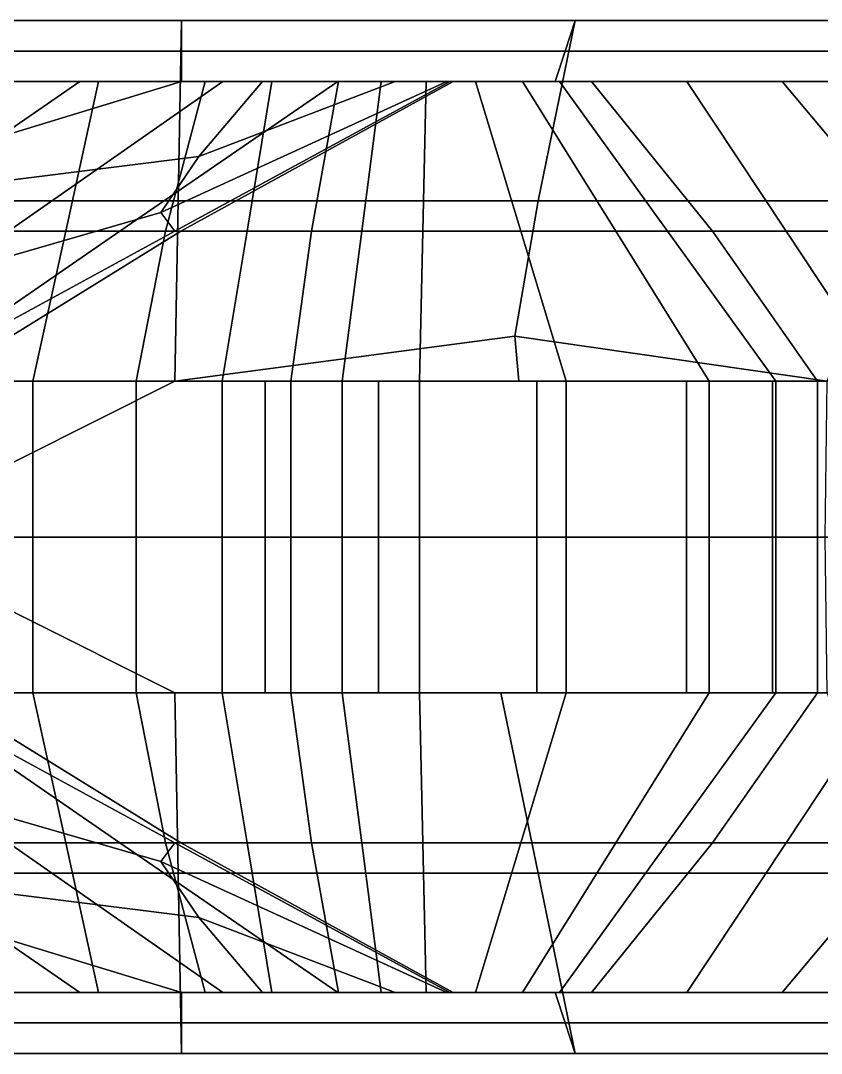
# Model space of a CAD drawing. Extents: x -4.9 to 4.89, y -0.62 to 0.62.
# Drawn here: x -3.3516 to -3.1092, y -0.1563 to 0.1563 of the extents above; entities that cross this region are included whole.
import ezdxf

# ---------------------------------------------------------------- set-up
doc = ezdxf.new("R2010")
doc.units = 0

msp = doc.modelspace()

# ---------------------------------------------------------------- linework, layer by layer
for points in [[(-3.70853, 0.10176, 0.53199), (-3.30396, 0.10176, 0.53272), (-3.30292, 0.15632, 0.46576), (-3.70811, 0.15632, 0.46576)], [(-3.70811, 0.14711, 0.45818), (-3.70811, 0.15632, 0.46576), (-3.30292, 0.15632, 0.46576), (-3.30292, 0.14711, 0.45818)], [(-3.19499, 0.10176, 0.5409), (-3.18377, 0.15632, 0.46666), (-3.30292, 0.15632, 0.46576), (-3.30396, 0.10176, 0.53272)], [(-3.18678, 0.14711, 0.45908), (-3.30292, 0.14711, 0.45818), (-3.30292, 0.15632, 0.46576), (-3.18377, 0.15632, 0.46666)], [(-3.19499, 0.10176, 0.5409), (-3.08603, 0.10176, 0.54908), (-3.06461, 0.15632, 0.46756), (-3.18377, 0.15632, 0.46666)], [(-3.18678, 0.14711, 0.45908), (-3.18377, 0.15632, 0.46666), (-3.06461, 0.15632, 0.46756), (-3.07065, 0.14711, 0.45998)], [(-3.70811, 0.14711, 0.45818), (-3.30292, 0.14711, 0.45818), (-3.30292, 0.1379, 0.4506), (-3.70811, 0.1379, 0.4506)], [(-3.18678, 0.14711, 0.45908), (-3.1898, 0.1379, 0.4515), (-3.30292, 0.1379, 0.4506), (-3.30292, 0.14711, 0.45818)], [(-3.18678, 0.14711, 0.45908), (-3.07065, 0.14711, 0.45998), (-3.07668, 0.1379, 0.4524), (-3.1898, 0.1379, 0.4515)], [(-3.71983, 0.09255, 0.34783), (-3.70811, 0.1379, 0.40306), (-3.30292, 0.1379, 0.40306), (-3.43295, 0.09822, 0.35081)], [(-3.70811, 0.1379, 0.42683), (-3.70811, 0.1379, 0.4506), (-3.30292, 0.1379, 0.4506), (-3.30292, 0.1379, 0.42683)], [(-3.70811, 0.1379, 0.42683), (-3.30292, 0.1379, 0.42683), (-3.30292, 0.1379, 0.40306), (-3.70811, 0.1379, 0.40306)], [(-3.39947, 0.09255, 0.02578), (-3.33369, 0.1379, 0.03233), (-3.37694, 0.1379, -0.05973), (-3.44778, 0.09255, -0.06015)], [(-3.29771, 0.11522, 0.35974), (-3.43295, 0.09822, 0.35081), (-3.30292, 0.1379, 0.40306), (-3.27843, 0.1379, 0.39878)], [(-3.39947, 0.09255, 0.02578), (-3.35534, 0.09255, 0.11492), (-3.29045, 0.1379, 0.12439), (-3.33369, 0.1379, 0.03233)], [(-3.28856, 0.1379, -0.26046), (-3.36865, 0.1379, -0.18673), (-3.37694, 0.1379, -0.05973), (-3.24904, 0.1379, -0.15795)], [(-3.1932, 0.1379, -0.04752), (-3.24904, 0.1379, -0.15795), (-3.37694, 0.1379, -0.05973), (-3.33369, 0.1379, 0.03233)], [(-3.33801, 0.09255, -0.38778), (-3.37383, 0.09255, -0.3458), (-3.36036, 0.1379, -0.31372), (-3.32807, 0.1379, -0.36297)], [(-3.28856, 0.1379, -0.26046), (-3.32807, 0.1379, -0.36297), (-3.36036, 0.1379, -0.31372), (-3.36865, 0.1379, -0.18673)], [(-3.32157, 0.09255, 0.19038), (-3.25558, 0.1379, 0.20948), (-3.29045, 0.1379, 0.12439), (-3.35534, 0.09255, 0.11492)], [(-3.33801, 0.09255, -0.38778), (-3.32807, 0.1379, -0.36297), (-3.29578, 0.1379, -0.41221), (-3.30774, 0.09255, -0.4346)], [(-3.1932, 0.1379, -0.04752), (-3.33369, 0.1379, 0.03233), (-3.29045, 0.1379, 0.12439), (-3.13737, 0.1379, 0.0629)], [(-3.28856, 0.1379, -0.26046), (-3.20846, 0.1379, -0.33418), (-3.29578, 0.1379, -0.41221), (-3.32807, 0.1379, -0.36297)], [(-3.32157, 0.09255, 0.19038), (-3.30312, 0.09255, 0.24956), (-3.22071, 0.1379, 0.29457), (-3.25558, 0.1379, 0.20948)], [(-3.30498, 0.09255, 0.28986), (-3.30917, 0.09822, 0.32275), (-3.22264, 0.1379, 0.34882), (-3.22168, 0.1379, 0.3217)], [(-3.29771, 0.11522, 0.35974), (-3.23829, 0.1379, 0.37165), (-3.22264, 0.1379, 0.34882), (-3.30917, 0.09822, 0.32275)], [(-3.28311, 0.09255, -0.48143), (-3.30774, 0.09255, -0.4346), (-3.29578, 0.1379, -0.41221), (-3.2756, 0.1379, -0.44773)], [(-3.30498, 0.09255, 0.28986), (-3.22168, 0.1379, 0.3217), (-3.22071, 0.1379, 0.29457), (-3.30312, 0.09255, 0.24956)], [(-3.23412, 0.1379, 0.42514), (-3.27843, 0.1379, 0.39878), (-3.30292, 0.1379, 0.40306), (-3.30292, 0.1379, 0.42683)], [(-3.23412, 0.1379, 0.42514), (-3.30292, 0.1379, 0.42683), (-3.30292, 0.1379, 0.4506), (-3.1898, 0.1379, 0.4515)], [(-3.29771, 0.11522, 0.35974), (-3.27843, 0.1379, 0.39878), (-3.25394, 0.1379, 0.39449), (-3.23829, 0.1379, 0.37165)], [(-3.21278, 0.1379, -0.40246), (-3.2756, 0.1379, -0.44773), (-3.29578, 0.1379, -0.41221), (-3.20846, 0.1379, -0.33418)], [(-3.07411, 0.1379, 0.17098), (-3.0982, 0.1379, 0.11481), (-3.29045, 0.1379, 0.12439), (-3.25558, 0.1379, 0.20948)], [(-3.06023, 0.1379, 0.07701), (-3.13737, 0.1379, 0.0629), (-3.29045, 0.1379, 0.12439), (-3.0982, 0.1379, 0.11481)], [(-3.28856, 0.1379, -0.26046), (-3.24904, 0.1379, -0.15795), (-3.12114, 0.1379, -0.25616), (-3.20846, 0.1379, -0.33418)], [(-3.28311, 0.09255, -0.48143), (-3.2756, 0.1379, -0.44773), (-3.25542, 0.1379, -0.48325), (-3.26354, 0.09255, -0.51843)], [(-3.23412, 0.1379, 0.42514), (-3.16531, 0.1379, 0.42344), (-3.25394, 0.1379, 0.39449), (-3.27843, 0.1379, 0.39878)], [(-3.21278, 0.1379, -0.40246), (-3.2171, 0.1379, -0.47073), (-3.25542, 0.1379, -0.48325), (-3.2756, 0.1379, -0.44773)], [(-3.24839, 0.09255, -0.53579), (-3.26354, 0.09255, -0.51843), (-3.25542, 0.1379, -0.48325), (-3.24249, 0.1379, -0.49079)], [(-3.07411, 0.1379, 0.17098), (-3.25558, 0.1379, 0.20948), (-3.22071, 0.1379, 0.29457), (-3.05001, 0.1379, 0.22715)], [(-3.21551, 0.1379, -0.48172), (-3.24249, 0.1379, -0.49079), (-3.25542, 0.1379, -0.48325), (-3.2171, 0.1379, -0.47073)], [(-3.14876, 0.1379, 0.39815), (-3.23829, 0.1379, 0.37165), (-3.25394, 0.1379, 0.39449), (-3.16531, 0.1379, 0.42344)], [(-3.1932, 0.1379, -0.04752), (-3.05271, 0.1379, -0.12738), (-3.12114, 0.1379, -0.25616), (-3.24904, 0.1379, -0.15795)], [(-3.24839, 0.09255, -0.53579), (-3.24249, 0.1379, -0.49079), (-3.22889, 0.1379, -0.49504), (-3.22988, 0.09255, -0.53858)], [(-3.21551, 0.1379, -0.48172), (-3.21391, 0.1379, -0.4927), (-3.22889, 0.1379, -0.49504), (-3.24249, 0.1379, -0.49079)], [(-3.14876, 0.1379, 0.39815), (-3.13221, 0.1379, 0.37287), (-3.22264, 0.1379, 0.34882), (-3.23829, 0.1379, 0.37165)], [(-3.23412, 0.1379, 0.42514), (-3.1898, 0.1379, 0.4515), (-3.07668, 0.1379, 0.4524), (-3.16531, 0.1379, 0.42344)], [(-3.20019, 0.09255, -0.53188), (-3.22988, 0.09255, -0.53858), (-3.22889, 0.1379, -0.49504), (-3.21391, 0.1379, -0.4927)], [(-3.05777, 0.1379, 0.27266), (-3.22168, 0.1379, 0.3217), (-3.22264, 0.1379, 0.34882), (-3.06552, 0.1379, 0.31818)], [(-3.02388, 0.1379, 0.35832), (-3.06552, 0.1379, 0.31818), (-3.22264, 0.1379, 0.34882), (-3.13221, 0.1379, 0.37287)], [(-3.05777, 0.1379, 0.27266), (-3.05001, 0.1379, 0.22715), (-3.22071, 0.1379, 0.29457), (-3.22168, 0.1379, 0.3217)], [(-3.21551, 0.1379, -0.48172), (-3.2171, 0.1379, -0.47073), (-3.17879, 0.1379, -0.45822), (-3.18852, 0.1379, -0.47264)], [(-3.21278, 0.1379, -0.40246), (-3.14996, 0.1379, -0.35719), (-3.17879, 0.1379, -0.45822), (-3.2171, 0.1379, -0.47073)], [(-3.21551, 0.1379, -0.48172), (-3.18852, 0.1379, -0.47264), (-3.19974, 0.1379, -0.48487), (-3.21391, 0.1379, -0.4927)], [(-3.20019, 0.09255, -0.53188), (-3.21391, 0.1379, -0.4927), (-3.19974, 0.1379, -0.48487), (-3.17144, 0.09255, -0.51926)], [(-3.21278, 0.1379, -0.40246), (-3.20846, 0.1379, -0.33418), (-3.12114, 0.1379, -0.25616), (-3.14996, 0.1379, -0.35719)], [(-3.15576, 0.09255, -0.50428), (-3.17144, 0.09255, -0.51926), (-3.19974, 0.1379, -0.48487), (-3.18852, 0.1379, -0.47264)], [(-3.1932, 0.1379, -0.04752), (-3.13737, 0.1379, 0.0629), (-2.98429, 0.1379, 0.0014), (-3.05271, 0.1379, -0.12738)], [(-3.15576, 0.09255, -0.50428), (-3.18852, 0.1379, -0.47264), (-3.17879, 0.1379, -0.45822), (-3.14221, 0.09255, -0.46499)], [(-3.11989, 0.09255, -0.37945), (-3.14221, 0.09255, -0.46499), (-3.17879, 0.1379, -0.45822), (-3.14996, 0.1379, -0.35719)], [(-3.14876, 0.1379, 0.39815), (-3.16531, 0.1379, 0.42344), (-3.07668, 0.1379, 0.4524), (-3.05923, 0.1379, 0.42466)], [(-3.11989, 0.09255, -0.37945), (-3.14996, 0.1379, -0.35719), (-3.12114, 0.1379, -0.25616), (-3.08309, 0.09255, -0.26541)], [(-3.14876, 0.1379, 0.39815), (-3.05923, 0.1379, 0.42466), (-3.04177, 0.1379, 0.39691), (-3.13221, 0.1379, 0.37287)], [(-3.06023, 0.1379, 0.07701), (-2.94512, 0.1379, 0.05332), (-2.98429, 0.1379, 0.0014), (-3.13737, 0.1379, 0.0629)], [(-3.02388, 0.1379, 0.35832), (-3.13221, 0.1379, 0.37287), (-3.04177, 0.1379, 0.39691), (-2.98223, 0.1379, 0.39847)], [(-3.02611, 0.09255, -0.14067), (-3.08309, 0.09255, -0.26541), (-3.12114, 0.1379, -0.25616), (-3.05271, 0.1379, -0.12738)], [(-3.29771, 0.11522, 0.35974), (-3.30917, 0.09822, 0.32275), (-3.48563, 0.0472, 0.28395), (-3.43295, 0.09822, 0.35081)], [(-3.70853, 0.10176, 0.53199), (-3.70894, 0.0472, 0.59822), (-3.305, 0.0472, 0.59967), (-3.30396, 0.10176, 0.53272)], [(-3.19499, 0.10176, 0.5409), (-3.30396, 0.10176, 0.53272), (-3.305, 0.0472, 0.59967), (-3.20206, 0.06084, 0.60048)], [(-3.19499, 0.10176, 0.5409), (-3.20206, 0.06084, 0.60048), (-3.10744, 0.0472, 0.6306), (-3.08603, 0.10176, 0.54908)], [(-3.30498, 0.09255, 0.28986), (-3.38829, 0.0472, 0.25802), (-3.48563, 0.0472, 0.28395), (-3.30917, 0.09822, 0.32275)], [(-3.32157, 0.09255, 0.19038), (-3.35534, 0.09255, 0.11492), (-3.41814, 0.0472, 0.10719), (-3.38755, 0.0472, 0.17128)], [(-3.30498, 0.09255, 0.28986), (-3.30312, 0.09255, 0.24956), (-3.37658, 0.0472, 0.21904), (-3.38829, 0.0472, 0.25802)], [(-3.32157, 0.09255, 0.19038), (-3.38755, 0.0472, 0.17128), (-3.37658, 0.0472, 0.21904), (-3.30312, 0.09255, 0.24956)], [(-3.33801, 0.09255, -0.38778), (-3.34794, 0.0472, -0.4126), (-3.38185, 0.0472, -0.37466), (-3.37383, 0.09255, -0.3458)], [(-3.33801, 0.09255, -0.38778), (-3.30774, 0.09255, -0.4346), (-3.31666, 0.0472, -0.46043), (-3.34794, 0.0472, -0.4126)], [(-3.28311, 0.09255, -0.48143), (-3.29063, 0.0472, -0.51512), (-3.31666, 0.0472, -0.46043), (-3.30774, 0.09255, -0.4346)], [(-3.28311, 0.09255, -0.48143), (-3.26354, 0.09255, -0.51843), (-3.26984, 0.0472, -0.5606), (-3.29063, 0.0472, -0.51512)], [(-3.24839, 0.09255, -0.53579), (-3.25429, 0.0472, -0.58079), (-3.26984, 0.0472, -0.5606), (-3.26354, 0.09255, -0.51843)], [(-3.24839, 0.09255, -0.53579), (-3.22988, 0.09255, -0.53858), (-3.23087, 0.0472, -0.58213), (-3.25429, 0.0472, -0.58079)], [(-3.20019, 0.09255, -0.53188), (-3.18647, 0.0472, -0.57107), (-3.23087, 0.0472, -0.58213), (-3.22988, 0.09255, -0.53858)], [(-3.20019, 0.09255, -0.53188), (-3.17144, 0.09255, -0.51926), (-3.14315, 0.0472, -0.55365), (-3.18647, 0.0472, -0.57107)], [(-3.15576, 0.09255, -0.50428), (-3.12299, 0.0472, -0.53592), (-3.14315, 0.0472, -0.55365), (-3.17144, 0.09255, -0.51926)], [(-3.15576, 0.09255, -0.50428), (-3.14221, 0.09255, -0.46499), (-3.11041, 0.0472, -0.49342), (-3.12299, 0.0472, -0.53592)], [(-3.11989, 0.09255, -0.37945), (-3.08982, 0.0472, -0.4017), (-3.11041, 0.0472, -0.49342), (-3.14221, 0.09255, -0.46499)], [(-3.11989, 0.09255, -0.37945), (-3.08309, 0.09255, -0.26541), (-3.05494, 0.0472, -0.2816), (-3.08982, 0.0472, -0.4017)], [(-3.20079, 0.0472, 0.63074), (-3.20206, 0.06084, 0.60048), (-3.305, 0.0472, 0.59967), (-3.2776, 0.0472, 0.62359)], [(-3.20079, 0.0472, 0.63074), (-3.12398, 0.0472, 0.63789), (-3.10744, 0.0472, 0.6306), (-3.20206, 0.06084, 0.60048)], [(-3.70894, 0, 0.59822), (-3.39914, 0, 0.60529), (-3.305, 0.0472, 0.59967), (-3.70894, 0.0472, 0.59822)], [(-3.2776, 0, 0.62359), (-3.2776, 0.0472, 0.62359), (-3.305, 0.0472, 0.59967), (-3.39914, 0, 0.60529)], [(-3.34794, 0, -0.4126), (-3.38185, 0, -0.37466), (-3.38185, 0.0472, -0.37466), (-3.34794, 0.0472, -0.4126)], [(-3.34794, 0, -0.4126), (-3.34794, 0.0472, -0.4126), (-3.31666, 0.0472, -0.46043), (-3.31666, 0, -0.46043)], [(-3.29063, 0, -0.51512), (-3.31666, 0, -0.46043), (-3.31666, 0.0472, -0.46043), (-3.29063, 0.0472, -0.51512)], [(-3.29063, 0, -0.51512), (-3.29063, 0.0472, -0.51512), (-3.26984, 0.0472, -0.5606), (-3.26984, 0, -0.5606)], [(-3.2776, 0, 0.62359), (-3.24334, 0, 0.64125), (-3.24334, 0.0472, 0.64125), (-3.2776, 0.0472, 0.62359)], [(-3.20079, 0.0472, 0.63074), (-3.2776, 0.0472, 0.62359), (-3.24334, 0.0472, 0.64125), (-3.19536, 0.0472, 0.64635)], [(-3.25429, 0, -0.58079), (-3.26984, 0, -0.5606), (-3.26984, 0.0472, -0.5606), (-3.25429, 0.0472, -0.58079)], [(-3.25429, 0, -0.58079), (-3.25429, 0.0472, -0.58079), (-3.23087, 0.0472, -0.58213), (-3.23087, 0, -0.58213)], [(-3.19536, 0, 0.64635), (-3.19536, 0.0472, 0.64635), (-3.24334, 0.0472, 0.64125), (-3.24334, 0, 0.64125)], [(-3.18647, 0, -0.57107), (-3.23087, 0, -0.58213), (-3.23087, 0.0472, -0.58213), (-3.18647, 0.0472, -0.57107)], [(-3.20079, 0.0472, 0.63074), (-3.19536, 0.0472, 0.64635), (-3.15009, 0.0472, 0.64365), (-3.12398, 0.0472, 0.63789)], [(-3.19536, 0, 0.64635), (-3.15009, 0, 0.64365), (-3.15009, 0.0472, 0.64365), (-3.19536, 0.0472, 0.64635)], [(-3.18647, 0, -0.57107), (-3.18647, 0.0472, -0.57107), (-3.14315, 0.0472, -0.55365), (-3.14315, 0, -0.55365)], [(-3.12398, 0, 0.63789), (-3.12398, 0.0472, 0.63789), (-3.15009, 0.0472, 0.64365), (-3.15009, 0, 0.64365)], [(-3.12299, 0, -0.53592), (-3.14315, 0, -0.55365), (-3.14315, 0.0472, -0.55365), (-3.12299, 0.0472, -0.53592)], [(-3.12398, 0, 0.63789), (-3.10805, 0, 0.63266), (-3.10744, 0.0472, 0.6306), (-3.12398, 0.0472, 0.63789)], [(-3.12299, 0, -0.53592), (-3.12299, 0.0472, -0.53592), (-3.11041, 0.0472, -0.49342), (-3.11041, 0, -0.49342)], [(-3.08982, 0, -0.4017), (-3.11041, 0, -0.49342), (-3.11041, 0.0472, -0.49342), (-3.08982, 0.0472, -0.4017)], [(-3.70894, 0, 0.59822), (-3.70894, -0.0472, 0.59822), (-3.305, -0.0472, 0.59967), (-3.39914, 0, 0.60529)], [(-3.2776, 0, 0.62359), (-3.39914, 0, 0.60529), (-3.305, -0.0472, 0.59967), (-3.2776, -0.0472, 0.62359)], [(-3.34794, 0, -0.4126), (-3.34794, -0.0472, -0.4126), (-3.38185, -0.0472, -0.37466), (-3.38185, 0, -0.37466)], [(-3.34794, 0, -0.4126), (-3.31666, 0, -0.46043), (-3.31666, -0.0472, -0.46043), (-3.34794, -0.0472, -0.4126)], [(-3.29063, 0, -0.51512), (-3.29063, -0.0472, -0.51512), (-3.31666, -0.0472, -0.46043), (-3.31666, 0, -0.46043)], [(-3.29063, 0, -0.51512), (-3.26984, 0, -0.5606), (-3.26984, -0.0472, -0.5606), (-3.29063, -0.0472, -0.51512)], [(-3.2776, 0, 0.62359), (-3.2776, -0.0472, 0.62359), (-3.24334, -0.0472, 0.64125), (-3.24334, 0, 0.64125)], [(-3.25429, 0, -0.58079), (-3.25429, -0.0472, -0.58079), (-3.26984, -0.0472, -0.5606), (-3.26984, 0, -0.5606)], [(-3.25429, 0, -0.58079), (-3.23087, 0, -0.58213), (-3.23087, -0.0472, -0.58213), (-3.25429, -0.0472, -0.58079)], [(-3.19536, 0, 0.64635), (-3.24334, 0, 0.64125), (-3.24334, -0.0472, 0.64125), (-3.19536, -0.0472, 0.64635)], [(-3.18647, 0, -0.57107), (-3.18647, -0.0472, -0.57107), (-3.23087, -0.0472, -0.58213), (-3.23087, 0, -0.58213)], [(-3.19536, 0, 0.64635), (-3.19536, -0.0472, 0.64635), (-3.15009, -0.0472, 0.64365), (-3.15009, 0, 0.64365)], [(-3.18647, 0, -0.57107), (-3.14315, 0, -0.55365), (-3.14315, -0.0472, -0.55365), (-3.18647, -0.0472, -0.57107)], [(-3.12398, 0, 0.63789), (-3.15009, 0, 0.64365), (-3.15009, -0.0472, 0.64365), (-3.12398, -0.0472, 0.63789)], [(-3.12299, 0, -0.53592), (-3.12299, -0.0472, -0.53592), (-3.14315, -0.0472, -0.55365), (-3.14315, 0, -0.55365)], [(-3.12398, 0, 0.63789), (-3.12398, -0.0472, 0.63789), (-3.10744, -0.0472, 0.6306), (-3.10805, 0, 0.63266)], [(-3.12299, 0, -0.53592), (-3.11041, 0, -0.49342), (-3.11041, -0.0472, -0.49342), (-3.12299, -0.0472, -0.53592)], [(-3.08982, 0, -0.4017), (-3.08982, -0.0472, -0.4017), (-3.11041, -0.0472, -0.49342), (-3.11041, 0, -0.49342)], [(-3.70853, -0.10176, 0.53199), (-3.30396, -0.10176, 0.53272), (-3.305, -0.0472, 0.59967), (-3.70894, -0.0472, 0.59822)], [(-3.30498, -0.09255, 0.28986), (-3.30917, -0.09822, 0.32275), (-3.48563, -0.0472, 0.28395), (-3.38829, -0.0472, 0.25802)], [(-3.29771, -0.11522, 0.35974), (-3.43295, -0.09822, 0.35081), (-3.48563, -0.0472, 0.28395), (-3.30917, -0.09822, 0.32275)], [(-3.32157, -0.09255, 0.19038), (-3.38755, -0.0472, 0.17128), (-3.41814, -0.0472, 0.10719), (-3.35534, -0.09255, 0.11492)], [(-3.30498, -0.09255, 0.28986), (-3.38829, -0.0472, 0.25802), (-3.37658, -0.0472, 0.21904), (-3.30312, -0.09255, 0.24956)], [(-3.32157, -0.09255, 0.19038), (-3.30312, -0.09255, 0.24956), (-3.37658, -0.0472, 0.21904), (-3.38755, -0.0472, 0.17128)], [(-3.33801, -0.09255, -0.38778), (-3.37383, -0.09255, -0.3458), (-3.38185, -0.0472, -0.37466), (-3.34794, -0.0472, -0.4126)], [(-3.33801, -0.09255, -0.38778), (-3.34794, -0.0472, -0.4126), (-3.31666, -0.0472, -0.46043), (-3.30774, -0.09255, -0.4346)], [(-3.28311, -0.09255, -0.48143), (-3.30774, -0.09255, -0.4346), (-3.31666, -0.0472, -0.46043), (-3.29063, -0.0472, -0.51512)], [(-3.20079, -0.0472, 0.63074), (-3.2776, -0.0472, 0.62359), (-3.305, -0.0472, 0.59967), (-3.20622, -0.0472, 0.61513)], [(-3.19499, -0.10176, 0.5409), (-3.20622, -0.0472, 0.61513), (-3.305, -0.0472, 0.59967), (-3.30396, -0.10176, 0.53272)], [(-3.28311, -0.09255, -0.48143), (-3.29063, -0.0472, -0.51512), (-3.26984, -0.0472, -0.5606), (-3.26354, -0.09255, -0.51843)], [(-3.20079, -0.0472, 0.63074), (-3.19536, -0.0472, 0.64635), (-3.24334, -0.0472, 0.64125), (-3.2776, -0.0472, 0.62359)], [(-3.24839, -0.09255, -0.53579), (-3.26354, -0.09255, -0.51843), (-3.26984, -0.0472, -0.5606), (-3.25429, -0.0472, -0.58079)], [(-3.24839, -0.09255, -0.53579), (-3.25429, -0.0472, -0.58079), (-3.23087, -0.0472, -0.58213), (-3.22988, -0.09255, -0.53858)], [(-3.20019, -0.09255, -0.53188), (-3.22988, -0.09255, -0.53858), (-3.23087, -0.0472, -0.58213), (-3.18647, -0.0472, -0.57107)], [(-3.20079, -0.0472, 0.63074), (-3.20622, -0.0472, 0.61513), (-3.10744, -0.0472, 0.6306), (-3.12398, -0.0472, 0.63789)], [(-3.19499, -0.10176, 0.5409), (-3.08603, -0.10176, 0.54908), (-3.10744, -0.0472, 0.6306), (-3.20622, -0.0472, 0.61513)], [(-3.20079, -0.0472, 0.63074), (-3.12398, -0.0472, 0.63789), (-3.15009, -0.0472, 0.64365), (-3.19536, -0.0472, 0.64635)], [(-3.20019, -0.09255, -0.53188), (-3.18647, -0.0472, -0.57107), (-3.14315, -0.0472, -0.55365), (-3.17144, -0.09255, -0.51926)], [(-3.15576, -0.09255, -0.50428), (-3.17144, -0.09255, -0.51926), (-3.14315, -0.0472, -0.55365), (-3.12299, -0.0472, -0.53592)], [(-3.15576, -0.09255, -0.50428), (-3.12299, -0.0472, -0.53592), (-3.11041, -0.0472, -0.49342), (-3.14221, -0.09255, -0.46499)], [(-3.11989, -0.09255, -0.37945), (-3.14221, -0.09255, -0.46499), (-3.11041, -0.0472, -0.49342), (-3.08982, -0.0472, -0.4017)], [(-3.11989, -0.09255, -0.37945), (-3.08982, -0.0472, -0.4017), (-3.05494, -0.0472, -0.2816), (-3.08309, -0.09255, -0.26541)], [(-3.71983, -0.09255, 0.34783), (-3.43295, -0.09822, 0.35081), (-3.30292, -0.1379, 0.40306), (-3.70811, -0.1379, 0.40306)], [(-3.39947, -0.09255, 0.02578), (-3.44778, -0.09255, -0.06015), (-3.37694, -0.1379, -0.05973), (-3.33369, -0.1379, 0.03233)], [(-3.39947, -0.09255, 0.02578), (-3.33369, -0.1379, 0.03233), (-3.29045, -0.1379, 0.12439), (-3.35534, -0.09255, 0.11492)], [(-3.33801, -0.09255, -0.38778), (-3.32807, -0.1379, -0.36297), (-3.36036, -0.1379, -0.31372), (-3.37383, -0.09255, -0.3458)], [(-3.32157, -0.09255, 0.19038), (-3.35534, -0.09255, 0.11492), (-3.29045, -0.1379, 0.12439), (-3.25558, -0.1379, 0.20948)], [(-3.33801, -0.09255, -0.38778), (-3.30774, -0.09255, -0.4346), (-3.29578, -0.1379, -0.41221), (-3.32807, -0.1379, -0.36297)], [(-3.32157, -0.09255, 0.19038), (-3.25558, -0.1379, 0.20948), (-3.22071, -0.1379, 0.29457), (-3.30312, -0.09255, 0.24956)], [(-3.30498, -0.09255, 0.28986), (-3.22168, -0.1379, 0.3217), (-3.22265, -0.1379, 0.34882), (-3.30917, -0.09822, 0.32275)], [(-3.28311, -0.09255, -0.48143), (-3.2756, -0.1379, -0.44773), (-3.29578, -0.1379, -0.41221), (-3.30774, -0.09255, -0.4346)], [(-3.30498, -0.09255, 0.28986), (-3.30312, -0.09255, 0.24956), (-3.22071, -0.1379, 0.29457), (-3.22168, -0.1379, 0.3217)], [(-3.28311, -0.09255, -0.48143), (-3.26354, -0.09255, -0.51843), (-3.25542, -0.1379, -0.48325), (-3.2756, -0.1379, -0.44773)], [(-3.24839, -0.09255, -0.53579), (-3.24249, -0.1379, -0.49079), (-3.25542, -0.1379, -0.48325), (-3.26354, -0.09255, -0.51843)], [(-3.24839, -0.09255, -0.53579), (-3.22988, -0.09255, -0.53858), (-3.22889, -0.1379, -0.49504), (-3.24249, -0.1379, -0.49079)], [(-3.20019, -0.09255, -0.53188), (-3.21391, -0.1379, -0.4927), (-3.22889, -0.1379, -0.49504), (-3.22988, -0.09255, -0.53858)], [(-3.20019, -0.09255, -0.53188), (-3.17144, -0.09255, -0.51926), (-3.19974, -0.1379, -0.48487), (-3.21391, -0.1379, -0.4927)], [(-3.15576, -0.09255, -0.50428), (-3.18852, -0.1379, -0.47264), (-3.19974, -0.1379, -0.48487), (-3.17144, -0.09255, -0.51926)], [(-3.15576, -0.09255, -0.50428), (-3.14221, -0.09255, -0.46499), (-3.17879, -0.1379, -0.45822), (-3.18852, -0.1379, -0.47264)], [(-3.11989, -0.09255, -0.37945), (-3.14996, -0.1379, -0.35719), (-3.17879, -0.1379, -0.45822), (-3.14221, -0.09255, -0.46499)], [(-3.11989, -0.09255, -0.37945), (-3.08309, -0.09255, -0.26541), (-3.12114, -0.1379, -0.25616), (-3.14996, -0.1379, -0.35719)], [(-3.02611, -0.09255, -0.14067), (-3.05271, -0.1379, -0.12738), (-3.12114, -0.1379, -0.25616), (-3.08309, -0.09255, -0.26541)], [(-3.29771, -0.11522, 0.35974), (-3.27843, -0.1379, 0.39878), (-3.30292, -0.1379, 0.40306), (-3.43295, -0.09822, 0.35081)], [(-3.29771, -0.11522, 0.35974), (-3.30917, -0.09822, 0.32275), (-3.22265, -0.1379, 0.34882), (-3.23829, -0.1379, 0.37165)], [(-3.70853, -0.10176, 0.53199), (-3.70811, -0.15632, 0.46576), (-3.30292, -0.15632, 0.46576), (-3.30396, -0.10176, 0.53272)], [(-3.19499, -0.10176, 0.5409), (-3.30396, -0.10176, 0.53272), (-3.30292, -0.15632, 0.46576), (-3.18377, -0.15632, 0.46666)], [(-3.19499, -0.10176, 0.5409), (-3.18377, -0.15632, 0.46666), (-3.06461, -0.15632, 0.46756), (-3.08603, -0.10176, 0.54908)], [(-3.29771, -0.11522, 0.35974), (-3.23829, -0.1379, 0.37165), (-3.25394, -0.1379, 0.39449), (-3.27843, -0.1379, 0.39878)], [(-3.70811, -0.1379, 0.42683), (-3.70811, -0.1379, 0.40306), (-3.30292, -0.1379, 0.40306), (-3.30292, -0.1379, 0.42683)], [(-3.70811, -0.1379, 0.42683), (-3.30292, -0.1379, 0.42683), (-3.30292, -0.1379, 0.4506), (-3.70811, -0.1379, 0.4506)], [(-3.70811, -0.14711, 0.45818), (-3.70811, -0.1379, 0.4506), (-3.30292, -0.1379, 0.4506), (-3.30292, -0.14711, 0.45818)], [(-3.28856, -0.1379, -0.26046), (-3.24904, -0.1379, -0.15795), (-3.37694, -0.1379, -0.05973), (-3.36865, -0.1379, -0.18673)], [(-3.1932, -0.1379, -0.04752), (-3.33369, -0.1379, 0.03233), (-3.37694, -0.1379, -0.05973), (-3.24904, -0.1379, -0.15795)], [(-3.28856, -0.1379, -0.26046), (-3.36865, -0.1379, -0.18673), (-3.36036, -0.1379, -0.31372), (-3.32807, -0.1379, -0.36297)], [(-3.1932, -0.1379, -0.04752), (-3.13737, -0.1379, 0.0629), (-3.29045, -0.1379, 0.12439), (-3.33369, -0.1379, 0.03233)], [(-3.28856, -0.1379, -0.26046), (-3.32807, -0.1379, -0.36297), (-3.29578, -0.1379, -0.41221), (-3.20846, -0.1379, -0.33418)], [(-3.18678, -0.14711, 0.45908), (-3.30292, -0.14711, 0.45818), (-3.30292, -0.1379, 0.4506), (-3.1898, -0.1379, 0.4515)], [(-3.23412, -0.1379, 0.42514), (-3.1898, -0.1379, 0.4515), (-3.30292, -0.1379, 0.4506), (-3.30292, -0.1379, 0.42683)], [(-3.23412, -0.1379, 0.42514), (-3.30292, -0.1379, 0.42683), (-3.30292, -0.1379, 0.40306), (-3.27843, -0.1379, 0.39878)], [(-3.21278, -0.1379, -0.40246), (-3.20846, -0.1379, -0.33418), (-3.29578, -0.1379, -0.41221), (-3.2756, -0.1379, -0.44773)], [(-3.07411, -0.1379, 0.17098), (-3.25558, -0.1379, 0.20948), (-3.29045, -0.1379, 0.12439), (-3.0982, -0.1379, 0.11481)], [(-3.06023, -0.1379, 0.07701), (-3.0982, -0.1379, 0.11481), (-3.29045, -0.1379, 0.12439), (-3.13737, -0.1379, 0.0629)], [(-3.28856, -0.1379, -0.26046), (-3.20846, -0.1379, -0.33418), (-3.12114, -0.1379, -0.25616), (-3.24904, -0.1379, -0.15795)], [(-3.23412, -0.1379, 0.42514), (-3.27843, -0.1379, 0.39878), (-3.25394, -0.1379, 0.39449), (-3.16531, -0.1379, 0.42344)], [(-3.21278, -0.1379, -0.40246), (-3.2756, -0.1379, -0.44773), (-3.25542, -0.1379, -0.48325), (-3.2171, -0.1379, -0.47073)], [(-3.07411, -0.1379, 0.17098), (-3.05001, -0.1379, 0.22715), (-3.22071, -0.1379, 0.29457), (-3.25558, -0.1379, 0.20948)], [(-3.21551, -0.1379, -0.48172), (-3.2171, -0.1379, -0.47073), (-3.25542, -0.1379, -0.48325), (-3.24249, -0.1379, -0.49079)], [(-3.14876, -0.1379, 0.39815), (-3.16531, -0.1379, 0.42344), (-3.25394, -0.1379, 0.39449), (-3.23829, -0.1379, 0.37165)], [(-3.1932, -0.1379, -0.04752), (-3.24904, -0.1379, -0.15795), (-3.12114, -0.1379, -0.25616), (-3.05271, -0.1379, -0.12738)], [(-3.21551, -0.1379, -0.48172), (-3.24249, -0.1379, -0.49079), (-3.22889, -0.1379, -0.49504), (-3.21391, -0.1379, -0.4927)], [(-3.14876, -0.1379, 0.39815), (-3.23829, -0.1379, 0.37165), (-3.22265, -0.1379, 0.34882), (-3.13221, -0.1379, 0.37287)], [(-3.23412, -0.1379, 0.42514), (-3.16531, -0.1379, 0.42344), (-3.07668, -0.1379, 0.4524), (-3.1898, -0.1379, 0.4515)], [(-3.05777, -0.1379, 0.27266), (-3.06552, -0.1379, 0.31818), (-3.22265, -0.1379, 0.34882), (-3.22168, -0.1379, 0.3217)], [(-3.02388, -0.1379, 0.35832), (-3.13221, -0.1379, 0.37287), (-3.22265, -0.1379, 0.34882), (-3.06552, -0.1379, 0.31818)], [(-3.05777, -0.1379, 0.27266), (-3.22168, -0.1379, 0.3217), (-3.22071, -0.1379, 0.29457), (-3.05001, -0.1379, 0.22715)], [(-3.21551, -0.1379, -0.48172), (-3.18852, -0.1379, -0.47264), (-3.17879, -0.1379, -0.45822), (-3.2171, -0.1379, -0.47073)], [(-3.21278, -0.1379, -0.40246), (-3.2171, -0.1379, -0.47073), (-3.17879, -0.1379, -0.45822), (-3.14996, -0.1379, -0.35719)], [(-3.21551, -0.1379, -0.48172), (-3.21391, -0.1379, -0.4927), (-3.19974, -0.1379, -0.48487), (-3.18852, -0.1379, -0.47264)], [(-3.21278, -0.1379, -0.40246), (-3.14996, -0.1379, -0.35719), (-3.12114, -0.1379, -0.25616), (-3.20846, -0.1379, -0.33418)], [(-3.1932, -0.1379, -0.04752), (-3.05271, -0.1379, -0.12738), (-2.98429, -0.1379, 0.0014), (-3.13737, -0.1379, 0.0629)], [(-3.18678, -0.14711, 0.45908), (-3.1898, -0.1379, 0.4515), (-3.07668, -0.1379, 0.4524), (-3.07065, -0.14711, 0.45998)], [(-3.14876, -0.1379, 0.39815), (-3.05923, -0.1379, 0.42466), (-3.07668, -0.1379, 0.4524), (-3.16531, -0.1379, 0.42344)], [(-3.14876, -0.1379, 0.39815), (-3.13221, -0.1379, 0.37287), (-3.04177, -0.1379, 0.39691), (-3.05923, -0.1379, 0.42466)], [(-3.06023, -0.1379, 0.07701), (-3.13737, -0.1379, 0.0629), (-2.98429, -0.1379, 0.0014), (-2.94512, -0.1379, 0.05332)], [(-3.02388, -0.1379, 0.35832), (-2.98223, -0.1379, 0.39847), (-3.04177, -0.1379, 0.39691), (-3.13221, -0.1379, 0.37287)], [(-3.70811, -0.14711, 0.45818), (-3.30292, -0.14711, 0.45818), (-3.30292, -0.15632, 0.46576), (-3.70811, -0.15632, 0.46576)], [(-3.18678, -0.14711, 0.45908), (-3.18377, -0.15632, 0.46666), (-3.30292, -0.15632, 0.46576), (-3.30292, -0.14711, 0.45818)], [(-3.18678, -0.14711, 0.45908), (-3.07065, -0.14711, 0.45998), (-3.06461, -0.15632, 0.46756), (-3.18377, -0.15632, 0.46666)]]:
    msp.add_3dface(points)

doc.saveas('drawing.dxf')
